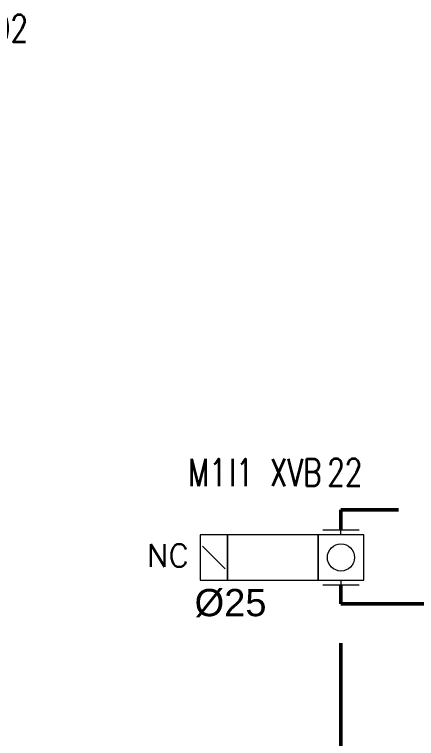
# Model space of a CAD drawing. Header units: inches. Extents: x 10153 to 11620, y 22178 to 23140.
# Drawn here: x 11361.2 to 11405.5, y 22624.1 to 22703.8 of the extents above; entities that cross this region are included whole.
import ezdxf
from ezdxf.enums import TextEntityAlignment as Align

# ---------------------------------------------------------------- set-up
doc = ezdxf.new("R2010")
doc.units = ezdxf.units.IN
doc.header["$MEASUREMENT"] = 0
doc.linetypes.add('DASHDOT2', pattern=[12.7, 6.35, -3.175, 0, -3.175])
for name, color, linetype, lineweight in [('17 Pipe CIP', 4, 'DASHDOT2', 50), ('31 Equipment', 7, 'Continuous', 9), ('61 Revision Cloud', 1, 'Continuous', 9), ('楼板负筋文字', 7, 'Continuous', 18)]:
    doc.layers.add(name, color=color, linetype=linetype, lineweight=lineweight)
for name, color, linetype in [('DIAMETRE', 7, 'Continuous'), ('REPERES', 7, 'Continuous'), ('techn-data', 7, 'Continuous'), ('TEXTES', 7, 'Continuous'), ('VANNES', 7, 'Continuous')]:
    doc.layers.add(name, color=color, linetype=linetype)
doc.layers.get('REPERES').off()
doc.styles.add('ROMANS', font='ROMANS.SHX')
doc.styles.get("Standard").update_dxf_attribs({"font": 'arial.ttf'})
doc.dimstyles.get("Standard").update_dxf_attribs({"dimtxt": 0.18, "dimasz": 0.18, "dimexe": 0.18, "dimexo": 0.0625, "dimgap": 0.09, "dimtad": 0, "dimtih": 1, "dimtoh": 1, "dimdec": 4, "dimzin": 0, "dimdsep": 46, "dimtxsty": 'Standard', "dimcen": 0.09, "dimadec": 0, "dimazin": 0, "dimtfac": 1, "dimtdec": 4, "dimtofl": 0, "dimtmove": 0, "dimatfit": 3, "dimfxl": 0, "dimtolj": 1, "dimtzin": 0, "dimarcsym": 0})

# ---------------------------------------------------------------- blocks, each defined once
blk = doc.blocks.new('REPNORM1')
at = {"layer": 'TEXTES', "style": 'ROMANS', "width": 0.75}
for tag, p in [('ZONE', (-9.75, -1.25)), ('SOUSZONE', (-5.25, -1.25)), ('ELEMENT', (-0.747, -1.25)), ('NUM', (5.588, -1.222))]:
    blk.add_attdef(tag, p, '', height=3, dxfattribs=at)
blk = doc.blocks.new('*D98')
at = {"color": 0, "linetype": 'ByBlock', "lineweight": -2, "transparency": 16777216}
for start, end in [(298.8475, 326.5251), (330.5717, 358.2929)]:
    blk.add_arc((-600, 4), 6.04, start, end, dxfattribs=at)
at = {"color": 0, "transparency": 16777216}
for points in [[(-594, 3.8), (-593.9, 3.8), (-594, 4)], [(-597.1, -1.3), (-597.1, -1.3), (-597.2, -1.4)]]:
    blk.add_solid(points, dxfattribs=at)
at = {"layer": 'Defpoints', "color": 0, "transparency": 16777216}
for p in [(-600, 4), (-600, 4), (600, 4), (-595.5, 0), (-111.3, -949.4)]:
    blk.add_point(p, dxfattribs=at)
at = {"color": 0, "transparency": 16777216, "insert": (-594.8, 0.8), "char_height": 0.18, "attachment_point": 5}
blk.add_mtext('\\A1;63°', dxfattribs=at)
blk = doc.blocks.new('APV-VLV-BFLY-SVS-3')
at = {"layer": '31 Equipment', "ltscale": 38}
for p, q in [((1.25, 15.25), (-1.25, 12.75)), ((2.5, 2.5), (-2.5, 2.5)), ((-2.5, 2.5), (-2.5, -2.5)), ((2.5, -2.5), (2.5, 2.5)), ((-2.5, 0), (-4, 0)), ((2.5, 0), (4, 0)), ((-2.5, -2.5), (2.5, -2.5))]:
    blk.add_line(p, q, dxfattribs=at)
at = {"layer": '31 Equipment'}
for p, q in [((-3, 2), (-3, -2)), ((3, -2), (3, 2))]:
    blk.add_line(p, q, dxfattribs=at)
at = {"layer": '31 Equipment', "ltscale": 38}
for points in [[(-2.5, 12.5), (2.5, 12.5), (2.5, 15.5), (-2.5, 15.5)], [(-2.5, 2.5), (2.5, 2.5), (2.5, 12.5), (-2.5, 12.5)]]:
    blk.add_lwpolyline(points, close=True, dxfattribs=at)
blk.add_circle((0, 0), 1.5, dxfattribs=at)
blk = doc.blocks.new('A$C66546700')
dim = blk.add_angular_dim_2l(base=(-595.50367, -0.03523), line1=((-111.27, -949.40287), (-600, 4)), line2=((-600, 4), (600, 4)), dimstyle='Standard', override={"dimfxl": 250, "dimfxlon": 1, "dimarcsym": 1})
dim.commit()
dim.dimension.update_dxf_attribs({"geometry": '*D98', "text_midpoint": (-594.84489, 0.84963)})
blk = doc.blocks.new('A$C65C80DE7')
at = {"layer": '楼板负筋文字', "color": 1}
blk.add_blockref('A$C66546700', (1351.5, 1562.4), dxfattribs=at)

msp = doc.modelspace()

# ---------------------------------------------------------------- linework, layer by layer
at = {"layer": '17 Pipe CIP'}
for p, q in [((11397.201, 22647.044), (11397.201, 22649.282)), ((11397.201, 22638.922), (11397.201, 22641.044))]:
    msp.add_line(p, q, dxfattribs=at)
at = {"layer": '17 Pipe CIP', "ltscale": 2}
for p, q in [((11397.201, 22638.922), (11526.705, 22638.922)), ((11397.201, 22570.92), (11397.201, 22638.922))]:
    msp.add_line(p, q, dxfattribs=at)
at = {"layer": '17 Pipe CIP'}
msp.add_lwpolyline([(11397.201, 22649.282), (11425.77, 22649.282)], dxfattribs=at)

# ---------------------------------------------------------------- block references
at = {"layer": '61 Revision Cloud', "xscale": -0.03, "yscale": 0.03, "zscale": 0.03}
msp.add_blockref('A$C65C80DE7', (11480.858, 22640.539), dxfattribs=at)
at = {"layer": 'REPERES'}
ref = msp.add_blockref('REPNORM1', (11353.272, 22702.01), dxfattribs=at)
ref.add_attrib('ZONE', 'M1 ', (11344.272, 22700.76), dxfattribs={"layer": 'TEXTES', "height": 3, "style": 'ROMANS', "width": 0.75})
ref.add_attrib('SOUSZONE', '01', (11348.022, 22700.76), dxfattribs={"layer": 'TEXTES', "height": 3, "style": 'ROMANS', "width": 0.75})
ref.add_attrib('ELEMENT', 'OF', (11352.526, 22700.76), dxfattribs={"layer": 'TEXTES', "height": 3, "style": 'ROMANS', "width": 0.75})
ref.add_attrib('NUM', '02', (11358.861, 22700.788), dxfattribs={"layer": 'TEXTES', "height": 3, "style": 'ROMANS', "width": 0.75})
msp.add_blockref('REPNORM1', (11390.103, 22653.143), dxfattribs=at).add_auto_attribs({'ZONE': 'M1', 'SOUSZONE': 'I1', 'ELEMENT': 'XVB', 'NUM': '22'})
at = {"layer": 'VANNES', "rotation": 90.00000000000001}
msp.add_blockref('APV-VLV-BFLY-SVS-3', (11397.201, 22644.044), dxfattribs=at)

# ---------------------------------------------------------------- texts
at = {"layer": 'DIAMETRE'}
msp.add_text('%%C25', height=3, dxfattribs=at).set_placement((11381.075, 22637.575))
at = {"layer": 'techn-data', "style": 'ROMANS'}
msp.add_text('NC', height=2.5, dxfattribs=at).set_placement((11378.143, 22644.25), align=Align.MIDDLE_CENTER)

doc.saveas('drawing.dxf')
